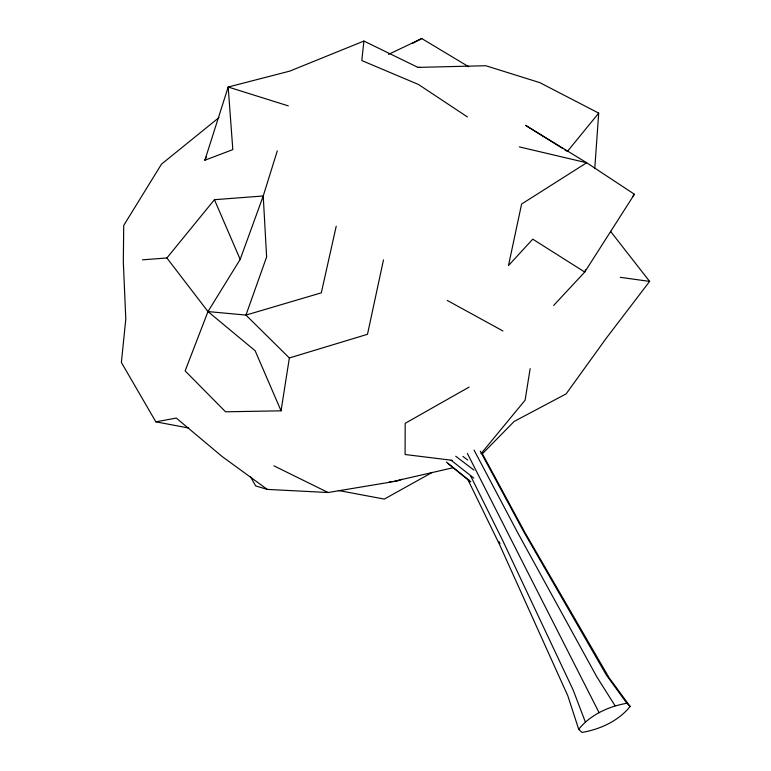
<?xml version="1.0" encoding="UTF-8"?>
<svg xmlns="http://www.w3.org/2000/svg" width="771" height="771" viewBox="0 0 771 771"><rect width="100%" height="100%" fill="white"/><g stroke="black" fill="none" stroke-linecap="round" stroke-linejoin="round"><path stroke-width="1.16" d="M594.778 168.377L598.701 113.115L539.758 82.613L485.778 65.728L417.959 67.395L363.902 41.056L289.713 71.134L228.187 87.017L204.864 160.233L232.813 149.613L228.187 87.017L288.277 105.878M363.902 41.056L361.811 60.562L418.47 84.482L467.399 116.922M277.29 150.894L263.229 195.979L240.186 259.374L207.977 311.571L185.136 370.89L225.546 411.801L281.058 410.827L289.356 357.966L245.949 315.088L207.977 311.571L166.883 257.977L142.529 259.827M530.13 368.654L525.118 400.168L481.008 453.695M383.486 259.904L367.488 334.296L289.356 357.966M336.223 226.221L321.295 292.845L245.949 315.088L266.621 256.984L263.229 195.979L214.434 199.699L166.883 257.977M585.449 269.783L584.746 272.047L553.703 305.383M204.864 160.233L206.329 157.005M634.427 194.253L584.746 272.047L532.761 239.164L508.475 265.59L521.601 204.045L586.673 162.758L634.427 194.253L632.895 196.075M610.487 231.271L649.625 281.415L606.382 338.045L566.116 393.894L514.19 421.419L482.559 453.608M598.701 113.115L567.417 151.434L564.353 149.526M578.693 729.27C590.355 714.756 608.772 706.352 626.862 703.277L630.138 706.467C618.487 720.972 600.06 729.376 581.98 732.45L578.693 729.27L567.841 695.866L499.425 544.297L467.901 479.658M219.022 117.558L161.496 164.136L123.717 225.46L123.321 261.909L125.798 319.107L121.375 362.457L155.829 421.824L188.683 428.021M469.134 387.071L405.189 423.318L405.093 454.514L452.201 460.316M432.039 472.517L384.305 499.088L338.44 490.491M412.215 43.523L421.756 38.55L468.768 66.788M388.507 54.384L421.756 38.55M402.115 479.263L397.624 480.921L328.128 492.524L267.277 489.392L255.673 485.923L250.479 476.632M453.579 467.631L394.077 481.287M155.829 421.824L176.28 418.075L222.144 456.528L267.277 489.392M389.345 481.779L391.716 481.538M417.959 67.395L420.359 67.453M620.279 277.319L649.625 281.415M519.317 146.885L586.673 162.758L525.581 125.355L562.319 148.254M273.927 465.848L328.128 492.524M447.267 300.449L502.962 330.981M462.879 456.403L467.698 459.988M455.728 456.239L473.914 470.069M451.112 460.248L473.789 478.097M446.38 462.031L470.695 481.663M447.874 463.467L469.346 480.825M207.977 311.571L255.134 350.738L281.058 410.827M630.138 706.467L609.003 677.622L525.147 532.896L481.721 452.567M626.862 703.277L606.382 675.078L523.509 531.306L480.304 451.189M615.007 705.667L596.899 676.986L517.582 532.491L474.069 450.11M467.39 453.473L599.115 712.712M470.821 476.295L502.702 540.529L573.084 689.833L585.237 721.723M468.835 479.996L469.896 482.164M498.953 541.57L500.013 543.728M214.434 199.699L240.186 259.374"/></g></svg>
